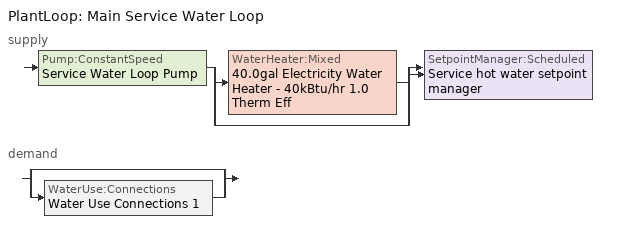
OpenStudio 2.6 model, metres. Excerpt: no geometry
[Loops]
PlantLoop 'Main Service Water Loop'
 supply: Pump:ConstantSpeed 'Service Water Loop Pump' > split
  | WaterHeater:Mixed '40.0gal Electricity Water Heater - 40kBtu/hr 1.0 Therm Eff'
  | bypass
  join > SetpointManager:Scheduled 'Service hot water setpoint manager'
 demand: split
  | bypass
  | WaterUse:Connections 'Water Use Connections 1'
[PlantLoop]
Main Service Water Loop: Glycol Concentration=0; Maximum Loop Temperature {C}=60; Minimum Loop Temperature {C}=10; Plant Loop Volume {m3}=Autocalculate; Load Distribution Scheme=Optimal
[Sizing:Plant]
Main Service Water Loop: Loop Type=Heating; Design Loop Exit Temperature {C}=60; Loop Design Temperature Difference {deltaC}=5; Sizing Option=NonCoincident; Zone Timesteps in Averaging Window=1; Coincident Sizing Factor Mode=None
[SetpointManager:Scheduled]
Service hot water setpoint manager: Control Variable=Temperature; Schedule=Service Water Loop Temp - 140F
[Pump:ConstantSpeed]
Service Water Loop Pump: Rated Flow Rate {m3/s}=autosize; Rated Pump Head {Pa}=0.001; Rated Power Consumption {W}=autosize; Motor Efficiency=0.825; Fraction of Motor Inefficiencies to Fluid Stream=0; Pump Control Type=Intermittent; Design Power Sizing Method=PowerPerFlowPerPressure; Design Electric Power per Unit Flow Rate {W/(m3/s)}=348701.1; Design Shaft Power per Unit Flow Rate per Unit Head {W-s/m3-Pa}=1.28205
[WaterHeater:Mixed]
40.0gal Electricity Water Heater - 40kBtu/hr 1.0 Therm Eff: Tank Volume {m3}=0.151416; Setpoint Temperature Schedule=Service Water Loop Temp - 140F; Deadband Temperature Difference {deltaC}=2; Maximum Temperature Limit {C}=82.2222; Heater Control Type=Cycle; Heater Maximum Capacity {W}=11722.8; Heater Fuel Type=Electricity; Heater Thermal Efficiency=1; Off Cycle Parasitic Fuel Consumption Rate {W}=570.999; Off Cycle Parasitic Fuel Type=Electricity; Off Cycle Parasitic Heat Fraction to Tank=0.8; On Cycle Parasitic Fuel Consumption Rate {W}=570.999; On Cycle Parasitic Fuel Type=Electricity; On Cycle Parasitic Heat Fraction to Tank=0; Ambient Temperature Indicator=Schedule; Ambient Temperature Schedule=Water Heater Ambient Temp Schedule - 70F; Off Cycle Loss Coefficient to Ambient Temperature {W/K}=1.87331; On Cycle Loss Coefficient to Ambient Temperature {W/K}=1.87331; Use Side Effectiveness=1; Source Side Effectiveness=1; Use Side Design Flow Rate {m3/s}=autosize; Source Side Design Flow Rate {m3/s}=autosize; Indirect Water Heating Recovery Time {hr}=1.5; Source Side Flow Control Mode=IndirectHeatPrimarySetpoint
[WaterUse:Connections]
Water Use Connections 1: Water Use Equipment Name 1=Main Service Water Use 0.06gal/min
[WaterUse:Equipment:Definition]
Main Service Water Use Def 0.06gal/min: Peak Flow Rate {m3/s}=4.03777e-06; Target Temperature Schedule=Mixed Water At Faucet Temp - 120F; Sensible Fraction Schedule=Fraction Sensible - 0.2; Latent Fraction Schedule=Fraction Latent - 0.05
[WaterUse:Equipment]
Main Service Water Use 0.06gal/min: Water Use Equipment Definition=Main Service Water Use Def 0.06gal/min; Flow Rate Fraction Schedule=OfficeSmall BLDG_SWH_SCH
[Schedule:Ruleset]
Service Water Loop Temp - 140F: Default Day Schedule=Service Water Loop Temp - 140F Default
Water Heater Ambient Temp Schedule - 70F: Default Day Schedule=Water Heater Ambient Temp Schedule - 70F Default
Fraction Sensible - 0.2: Default Day Schedule=Schedule Day 25
Fraction Latent - 0.05: Default Day Schedule=Schedule Day 26
Mixed Water At Faucet Temp - 120F: Default Day Schedule=Schedule Day 27
OfficeSmall BLDG_SWH_SCH: Default Day Schedule=OfficeSmall BLDG_SWH_SCH Default; Summer Design Day Schedule=OfficeSmall BLDG_SWH_SCH Summer Design Day; Winter Design Day Schedule=OfficeSmall BLDG_SWH_SCH Winter Design Day
[Schedule:Day]
Service Water Loop Temp - 140F Default: 24, 0, 60
Water Heater Ambient Temp Schedule - 70F Default: 24, 0, 21.1111
Schedule Day 25: 24, 0, 0.2
Schedule Day 26: 24, 0, 0.05
Schedule Day 27: 24, 0, 48.8889
OfficeSmall BLDG_SWH_SCH Default: 24, 0, 0
OfficeSmall BLDG_SWH_SCH Winter Design Day; OfficeSmall BLDG_SWH_SCH Summer Design Day; OfficeSmall BLDG_SWH_SCH WntrDsn|SmrDsn|Wkdy Day: 7, 0, 0, 8, 0, 0.27, 9, 0, 0.55, 11, 0, 0.64, 12, 0, 0.82, 13, 0, 1, 14, 0, 0.91, 16, 0, 0.55, 17, 0, 0.73, 19, 0, 0.37, 20, 0, 0.18, 21, 0, 0.27, 22, 0, 0.09, 24, 0, 0
[Schedule:Rule]
Schedule Rule 14: Schedule Ruleset=OfficeSmall BLDG_SWH_SCH; Rule Order=0; Day Schedule=OfficeSmall BLDG_SWH_SCH WntrDsn|SmrDsn|Wkdy Day; Apply Monday=Yes; Apply Tuesday=Yes; Apply Wednesday=Yes; Apply Thursday=Yes; Apply Friday=Yes; Date Specification Type=DateRange; Start Month=1; Start Day=1; End Month=12; End Day=31
